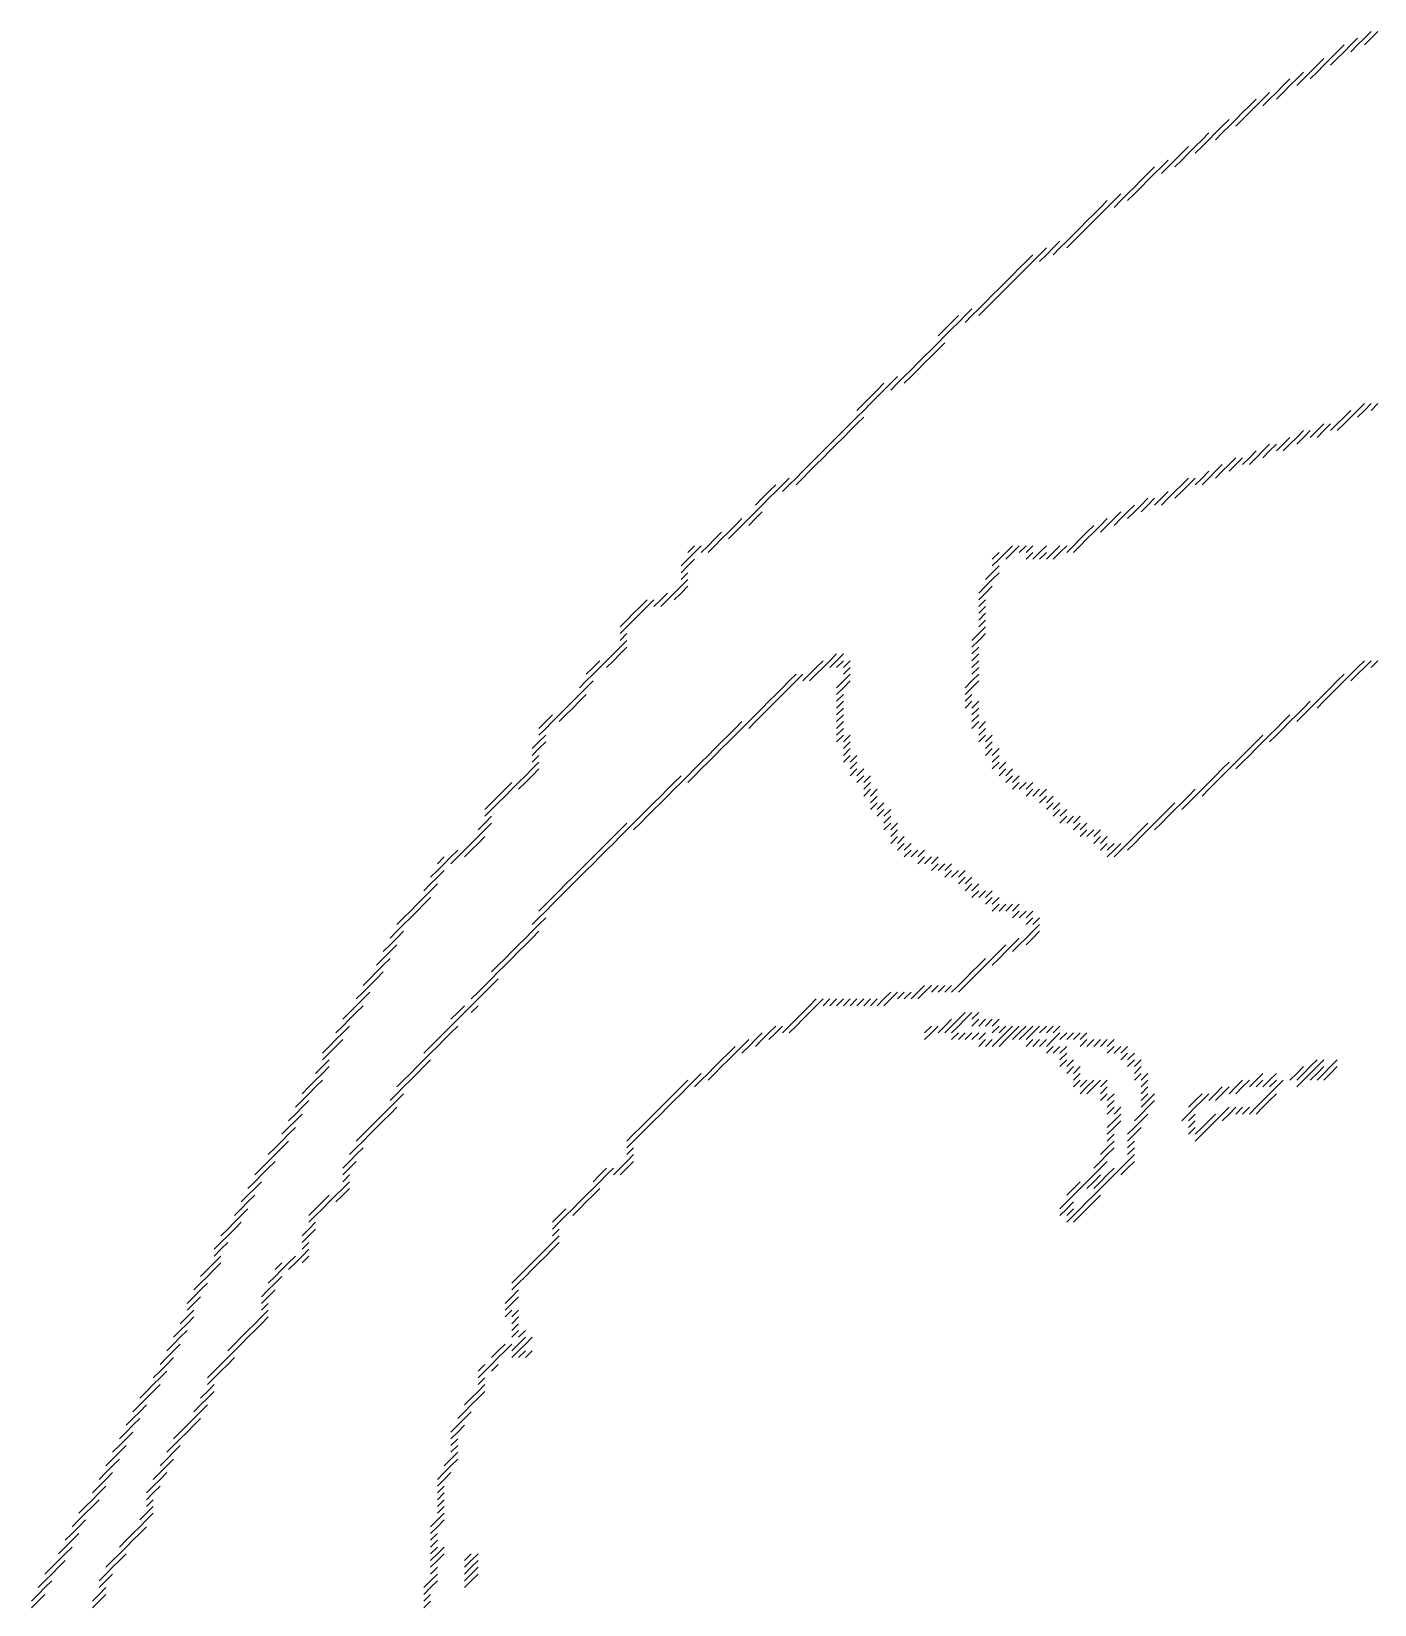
# Model space of a CAD drawing. Header units: metres. Extents: x 5 to 1923, y 5 to 1083.
# Drawn here: x 556 to 754.5, y 692.5 to 925 of the extents above; entities that cross this region are included whole.
import ezdxf

# ---------------------------------------------------------------- set-up
doc = ezdxf.new("R2010")
doc.units = ezdxf.units.M

msp = doc.modelspace()

# ---------------------------------------------------------------- linework, layer by layer
for p, q in [((751, 923), (752, 924)), ((752, 923), (753, 924)), ((753, 924), (754, 925)), ((753, 923), (754, 924)), ((754, 924), (755, 925)), ((746, 920), (747, 921)), ((747, 920), (748, 921)), ((748, 921), (749, 922)), ((748, 920), (749, 921)), ((749, 922), (750, 923)), ((749, 921), (750, 922)), ((750, 922), (751, 923)), ((751, 922), (752, 923)), ((743, 918), (744, 919)), ((744, 918), (745, 919)), ((745, 919), (746, 920)), ((745, 918), (746, 919)), ((746, 919), (747, 920)), ((740, 916), (741, 917)), ((741, 917), (742, 918)), ((741, 916), (742, 917)), ((742, 917), (743, 918)), ((743, 917), (744, 918)), ((735, 913), (736, 914)), ((736, 914), (737, 915)), ((736, 913), (737, 914)), ((737, 914), (738, 915)), ((738, 915), (739, 916)), ((738, 914), (739, 915)), ((739, 915), (740, 916)), ((740, 915), (741, 916)), ((732, 911), (733, 912)), ((733, 911), (734, 912)), ((734, 912), (735, 913)), ((734, 911), (735, 912)), ((735, 912), (736, 913)), ((729, 909), (730, 910)), ((730, 909), (731, 910)), ((731, 910), (732, 911)), ((731, 909), (732, 910)), ((732, 910), (733, 911)), ((725, 906), (726, 907)), ((726, 907), (727, 908)), ((726, 906), (727, 907)), ((727, 907), (728, 908)), ((728, 908), (729, 909)), ((728, 907), (729, 908)), ((729, 908), (730, 909)), ((721, 904), (722, 905)), ((722, 904), (723, 905)), ((723, 905), (724, 906)), ((723, 904), (724, 905)), ((724, 905), (725, 906)), ((725, 905), (726, 906)), ((719, 902), (720, 903)), ((720, 903), (721, 904)), ((720, 902), (721, 903)), ((721, 903), (722, 904)), ((714, 899), (715, 900)), ((715, 899), (716, 900)), ((716, 900), (717, 901)), ((716, 899), (717, 900)), ((717, 900), (718, 901)), ((718, 901), (719, 902)), ((718, 900), (719, 901)), ((719, 901), (720, 902)), ((712, 897), (713, 898)), ((713, 898), (714, 899)), ((713, 897), (714, 898)), ((714, 898), (715, 899)), ((710, 895), (711, 896)), ((711, 896), (712, 897)), ((711, 895), (712, 896)), ((712, 896), (713, 897)), ((705, 892), (706, 893)), ((706, 892), (707, 893)), ((707, 893), (708, 894)), ((707, 892), (708, 893)), ((708, 893), (709, 894)), ((709, 894), (710, 895)), ((709, 893), (710, 894)), ((710, 894), (711, 895)), ((702, 890), (703, 891)), ((703, 891), (704, 892)), ((703, 890), (704, 891)), ((704, 891), (705, 892)), ((705, 891), (706, 892)), ((700, 888), (701, 889)), ((701, 889), (702, 890)), ((701, 888), (702, 889)), ((702, 889), (703, 890)), ((697, 885), (698, 886)), ((698, 886), (699, 887)), ((698, 885), (699, 886)), ((699, 887), (700, 888)), ((699, 886), (700, 887)), ((700, 887), (701, 888)), ((694, 883), (695, 884)), ((695, 883), (696, 884)), ((696, 884), (697, 885)), ((696, 883), (697, 884)), ((697, 884), (698, 885)), ((691, 881), (692, 882)), ((692, 882), (693, 883)), ((692, 881), (693, 882)), ((693, 882), (694, 883)), ((694, 882), (695, 883)), ((689, 878), (690, 879)), ((690, 880), (691, 881)), ((690, 879), (691, 880)), ((690, 878), (691, 879)), ((691, 880), (692, 881)), ((687, 876), (688, 877)), ((688, 877), (689, 878)), ((688, 876), (689, 877)), ((689, 877), (690, 878)), ((685, 874), (686, 875)), ((686, 875), (687, 876)), ((686, 874), (687, 875)), ((687, 875), (688, 876)), ((680, 871), (681, 872)), ((681, 872), (682, 873)), ((681, 871), (682, 872)), ((682, 872), (683, 873)), ((683, 873), (684, 874)), ((683, 872), (684, 873)), ((684, 873), (685, 874)), ((685, 873), (686, 874)), ((678, 869), (679, 870)), ((679, 870), (680, 871)), ((679, 869), (680, 870)), ((680, 870), (681, 871)), ((752, 869), (753, 870)), ((753, 869), (754, 870)), ((754, 869), (755, 870)), ((677, 867), (678, 868)), ((678, 868), (679, 869)), ((678, 867), (679, 868)), ((749, 867), (750, 868)), ((750, 868), (751, 869)), ((750, 867), (751, 868)), ((751, 868), (752, 869)), ((752, 868), (753, 869)), ((674, 864), (675, 865)), ((675, 865), (676, 866)), ((675, 864), (676, 865)), ((676, 866), (677, 867)), ((676, 865), (677, 866)), ((677, 866), (678, 867)), ((741, 864), (742, 865)), ((742, 864), (743, 865)), ((743, 865), (744, 866)), ((743, 864), (744, 865)), ((744, 865), (745, 866)), ((745, 865), (746, 866)), ((746, 866), (747, 867)), ((746, 865), (747, 866)), ((747, 866), (748, 867)), ((748, 866), (749, 867)), ((749, 866), (750, 867)), ((672, 862), (673, 863)), ((673, 863), (674, 864)), ((673, 862), (674, 863)), ((674, 863), (675, 864)), ((736, 862), (737, 863)), ((737, 862), (738, 863)), ((738, 863), (739, 864)), ((738, 862), (739, 863)), ((739, 863), (740, 864)), ((740, 863), (741, 864)), ((741, 863), (742, 864)), ((670, 860), (671, 861)), ((671, 861), (672, 862)), ((671, 860), (672, 861)), ((672, 861), (673, 862)), ((731, 860), (732, 861)), ((732, 860), (733, 861)), ((733, 861), (734, 862)), ((733, 860), (734, 861)), ((734, 861), (735, 862)), ((735, 861), (736, 862)), ((736, 861), (737, 862)), ((665, 857), (666, 858)), ((666, 857), (667, 858)), ((667, 858), (668, 859)), ((667, 857), (668, 858)), ((668, 858), (669, 859)), ((669, 859), (670, 860)), ((669, 858), (670, 859)), ((670, 859), (671, 860)), ((725, 857), (726, 858)), ((726, 858), (727, 859)), ((726, 857), (727, 858)), ((727, 858), (728, 859)), ((728, 858), (729, 859)), ((729, 859), (730, 860)), ((729, 858), (730, 859)), ((730, 859), (731, 860)), ((731, 859), (732, 860)), ((663, 855), (664, 856)), ((664, 856), (665, 857)), ((664, 855), (665, 856)), ((665, 856), (666, 857)), ((720, 855), (721, 856)), ((721, 855), (722, 856)), ((722, 855), (723, 856)), ((723, 856), (724, 857)), ((723, 855), (724, 856)), ((724, 856), (725, 857)), ((725, 856), (726, 857)), ((662, 853), (663, 854)), ((663, 854), (664, 855)), ((663, 853), (664, 854)), ((716, 853), (717, 854)), ((717, 853), (718, 854)), ((718, 854), (719, 855)), ((718, 853), (719, 854)), ((719, 854), (720, 855)), ((720, 854), (721, 855)), ((657, 850), (658, 851)), ((658, 850), (659, 851)), ((659, 851), (660, 852)), ((659, 850), (660, 851)), ((660, 852), (661, 853)), ((660, 851), (661, 852)), ((661, 852), (662, 853)), ((662, 852), (663, 853)), ((711, 850), (712, 851)), ((712, 851), (713, 852)), ((712, 850), (713, 851)), ((713, 851), (714, 852)), ((714, 852), (715, 853)), ((714, 851), (715, 852)), ((715, 852), (716, 853)), ((716, 852), (717, 853)), ((653, 848), (654, 849)), ((654, 848), (655, 849)), ((655, 848), (656, 849)), ((656, 849), (657, 850)), ((656, 848), (657, 849)), ((657, 849), (658, 850)), ((700, 848), (701, 849)), ((701, 848), (702, 849)), ((702, 848), (703, 849)), ((703, 848), (704, 849)), ((705, 848), (706, 849)), ((707, 848), (708, 849)), ((708, 848), (709, 849)), ((709, 848), (710, 849)), ((710, 849), (711, 850)), ((710, 848), (711, 849)), ((711, 849), (712, 850)), ((652, 846), (653, 847)), ((653, 847), (654, 848)), ((653, 846), (654, 847)), ((698, 847), (699, 848)), ((698, 846), (699, 847)), ((699, 847), (700, 848)), ((700, 847), (701, 848)), ((703, 847), (704, 848)), ((704, 847), (705, 848)), ((705, 847), (706, 848)), ((706, 847), (707, 848)), ((707, 847), (708, 848)), ((652, 845), (653, 846)), ((652, 844), (653, 845)), ((652, 843), (653, 844)), ((697, 844), (698, 845)), ((697, 843), (698, 844)), ((698, 845), (699, 846)), ((698, 844), (699, 845)), ((649, 841), (650, 842)), ((650, 841), (651, 842)), ((651, 842), (652, 843)), ((651, 841), (652, 842)), ((652, 842), (653, 843)), ((696, 842), (697, 843)), ((696, 841), (697, 842)), ((697, 842), (698, 843)), ((645, 839), (646, 840)), ((646, 840), (647, 841)), ((646, 839), (647, 840)), ((647, 840), (648, 841)), ((648, 840), (649, 841)), ((649, 840), (650, 841)), ((696, 840), (697, 841)), ((696, 839), (697, 840)), ((643, 837), (644, 838)), ((643, 836), (644, 837)), ((644, 838), (645, 839)), ((644, 837), (645, 838)), ((645, 838), (646, 839)), ((696, 838), (697, 839)), ((696, 837), (697, 838)), ((696, 836), (697, 837)), ((643, 835), (644, 836)), ((643, 834), (644, 835)), ((695, 835), (696, 836)), ((695, 834), (696, 835)), ((696, 835), (697, 836)), ((641, 832), (642, 833)), ((642, 833), (643, 834)), ((642, 832), (643, 833)), ((643, 833), (644, 834)), ((674, 832), (675, 833)), ((675, 832), (676, 833)), ((695, 833), (696, 834)), ((695, 832), (696, 833)), ((638, 830), (639, 831)), ((639, 831), (640, 832)), ((639, 830), (640, 831)), ((640, 831), (641, 832)), ((641, 831), (642, 832)), ((671, 830), (672, 831)), ((672, 831), (673, 832)), ((672, 830), (673, 831)), ((673, 831), (674, 832)), ((674, 831), (675, 832)), ((675, 831), (676, 832)), ((676, 831), (677, 832)), ((676, 830), (677, 831)), ((695, 831), (696, 832)), ((695, 830), (696, 831)), ((751, 830), (752, 831)), ((752, 831), (753, 832)), ((752, 830), (753, 831)), ((753, 831), (754, 832)), ((754, 831), (755, 832)), ((637, 828), (638, 829)), ((637, 827), (638, 828)), ((638, 829), (639, 830)), ((638, 828), (639, 829)), ((666, 827), (667, 828)), ((667, 828), (668, 829)), ((667, 827), (668, 828)), ((668, 829), (669, 830)), ((668, 828), (669, 829)), ((669, 829), (670, 830)), ((670, 829), (671, 830)), ((671, 829), (672, 830)), ((675, 828), (676, 829)), ((675, 827), (676, 828)), ((676, 829), (677, 830)), ((676, 828), (677, 829)), ((694, 828), (695, 829)), ((694, 827), (695, 828)), ((695, 829), (696, 830)), ((695, 828), (696, 829)), ((747, 827), (748, 828)), ((748, 828), (749, 829)), ((748, 827), (749, 828)), ((749, 829), (750, 830)), ((749, 828), (750, 829)), ((750, 829), (751, 830)), ((751, 829), (752, 830)), ((635, 825), (636, 826)), ((636, 826), (637, 827)), ((636, 825), (637, 826)), ((637, 826), (638, 827)), ((664, 825), (665, 826)), ((665, 826), (666, 827)), ((665, 825), (666, 826)), ((666, 826), (667, 827)), ((675, 826), (676, 827)), ((675, 825), (676, 826)), ((694, 826), (695, 827)), ((694, 825), (695, 826)), ((695, 825), (696, 826)), ((744, 825), (745, 826)), ((745, 825), (746, 826)), ((746, 826), (747, 827)), ((746, 825), (747, 826)), ((747, 826), (748, 827)), ((632, 823), (633, 824)), ((633, 823), (634, 824)), ((634, 824), (635, 825)), ((634, 823), (635, 824)), ((635, 824), (636, 825)), ((662, 823), (663, 824)), ((663, 824), (664, 825)), ((663, 823), (664, 824)), ((664, 824), (665, 825)), ((675, 824), (676, 825)), ((675, 823), (676, 824)), ((695, 824), (696, 825)), ((695, 823), (696, 824)), ((741, 823), (742, 824)), ((742, 823), (743, 824)), ((743, 824), (744, 825)), ((743, 823), (744, 824)), ((744, 824), (745, 825)), ((631, 822), (632, 823)), ((631, 821), (632, 822)), ((631, 820), (632, 821)), ((632, 822), (633, 823)), ((658, 820), (659, 821)), ((659, 821), (660, 822)), ((659, 820), (660, 821)), ((660, 822), (661, 823)), ((660, 821), (661, 822)), ((661, 822), (662, 823)), ((662, 822), (663, 823)), ((675, 822), (676, 823)), ((675, 821), (676, 822)), ((675, 820), (676, 821)), ((676, 820), (677, 821)), ((695, 822), (696, 823)), ((696, 822), (697, 823)), ((696, 821), (697, 822)), ((696, 820), (697, 821)), ((697, 820), (698, 821)), ((737, 820), (738, 821)), ((738, 820), (739, 821)), ((739, 821), (740, 822)), ((739, 820), (740, 821)), ((740, 822), (741, 823)), ((740, 821), (741, 822)), ((741, 822), (742, 823)), ((630, 819), (631, 820)), ((630, 818), (631, 819)), ((631, 819), (632, 820)), ((656, 818), (657, 819)), ((657, 819), (658, 820)), ((657, 818), (658, 819)), ((658, 819), (659, 820)), ((676, 819), (677, 820)), ((676, 818), (677, 819)), ((697, 819), (698, 820)), ((697, 818), (698, 819)), ((698, 818), (699, 819)), ((735, 818), (736, 819)), ((736, 819), (737, 820)), ((736, 818), (737, 819)), ((737, 819), (738, 820)), ((630, 817), (631, 818)), ((630, 816), (631, 817)), ((654, 816), (655, 817)), ((655, 817), (656, 818)), ((655, 816), (656, 817)), ((656, 817), (657, 818)), ((676, 817), (677, 818)), ((677, 817), (678, 818)), ((677, 816), (678, 817)), ((698, 817), (699, 818)), ((698, 816), (699, 817)), ((699, 816), (700, 817)), ((732, 816), (733, 817)), ((733, 816), (734, 817)), ((734, 817), (735, 818)), ((734, 816), (735, 817)), ((735, 817), (736, 818)), ((626, 813), (627, 814)), ((627, 813), (628, 814)), ((628, 814), (629, 815)), ((628, 813), (629, 814)), ((629, 815), (630, 816)), ((629, 814), (630, 815)), ((630, 815), (631, 816)), ((650, 813), (651, 814)), ((651, 814), (652, 815)), ((651, 813), (652, 814)), ((652, 814), (653, 815)), ((653, 815), (654, 816)), ((653, 814), (654, 815)), ((654, 815), (655, 816)), ((677, 815), (678, 816)), ((678, 815), (679, 816)), ((678, 814), (679, 815)), ((679, 814), (680, 815)), ((679, 813), (680, 814)), ((699, 815), (700, 816)), ((700, 815), (701, 816)), ((700, 814), (701, 815)), ((701, 814), (702, 815)), ((701, 813), (702, 814)), ((702, 813), (703, 814)), ((703, 813), (704, 814)), ((729, 813), (730, 814)), ((730, 814), (731, 815)), ((730, 813), (731, 814)), ((731, 815), (732, 816)), ((731, 814), (732, 815)), ((732, 815), (733, 816)), ((624, 811), (625, 812)), ((625, 812), (626, 813)), ((625, 811), (626, 812)), ((626, 812), (627, 813)), ((648, 811), (649, 812)), ((649, 812), (650, 813)), ((649, 811), (650, 812)), ((650, 812), (651, 813)), ((679, 812), (680, 813)), ((680, 812), (681, 813)), ((680, 811), (681, 812)), ((703, 812), (704, 813)), ((704, 812), (705, 813)), ((705, 812), (706, 813)), ((705, 811), (706, 812)), ((706, 811), (707, 812)), ((726, 811), (727, 812)), ((727, 812), (728, 813)), ((727, 811), (728, 812)), ((728, 812), (729, 813)), ((729, 812), (730, 813)), ((623, 810), (624, 811)), ((623, 809), (624, 810)), ((624, 810), (625, 811)), ((646, 809), (647, 810)), ((647, 810), (648, 811)), ((647, 809), (648, 810)), ((648, 810), (649, 811)), ((680, 810), (681, 811)), ((681, 810), (682, 811)), ((681, 809), (682, 810)), ((682, 809), (683, 810)), ((706, 810), (707, 811)), ((707, 810), (708, 811)), ((707, 809), (708, 810)), ((708, 809), (709, 810)), ((723, 809), (724, 810)), ((724, 810), (725, 811)), ((724, 809), (725, 810)), ((725, 810), (726, 811)), ((726, 810), (727, 811)), ((622, 807), (623, 808)), ((622, 806), (623, 807)), ((623, 808), (624, 809)), ((623, 807), (624, 808)), ((642, 806), (643, 807)), ((643, 807), (644, 808)), ((643, 806), (644, 807)), ((644, 807), (645, 808)), ((645, 808), (646, 809)), ((645, 807), (646, 808)), ((646, 808), (647, 809)), ((682, 808), (683, 809)), ((682, 807), (683, 808)), ((683, 807), (684, 808)), ((683, 806), (684, 807)), ((708, 808), (709, 809)), ((709, 808), (710, 809)), ((710, 808), (711, 809)), ((710, 807), (711, 808)), ((711, 807), (712, 808)), ((711, 806), (712, 807)), ((712, 806), (713, 807)), ((713, 806), (714, 807)), ((719, 806), (720, 807)), ((720, 807), (721, 808)), ((720, 806), (721, 807)), ((721, 807), (722, 808)), ((722, 808), (723, 809)), ((722, 807), (723, 808)), ((723, 808), (724, 809)), ((620, 804), (621, 805)), ((621, 805), (622, 806)), ((621, 804), (622, 805)), ((622, 805), (623, 806)), ((640, 804), (641, 805)), ((641, 805), (642, 806)), ((641, 804), (642, 805)), ((642, 805), (643, 806)), ((683, 805), (684, 806)), ((684, 805), (685, 806)), ((684, 804), (685, 805)), ((685, 804), (686, 805)), ((713, 805), (714, 806)), ((714, 805), (715, 806)), ((714, 804), (715, 805)), ((715, 804), (716, 805)), ((716, 804), (717, 805)), ((717, 804), (718, 805)), ((718, 805), (719, 806)), ((718, 804), (719, 805)), ((719, 805), (720, 806)), ((616, 802), (617, 803)), ((617, 802), (618, 803)), ((618, 803), (619, 804)), ((618, 802), (619, 803)), ((619, 803), (620, 804)), ((620, 803), (621, 804)), ((638, 802), (639, 803)), ((639, 803), (640, 804)), ((639, 802), (640, 803)), ((640, 803), (641, 804)), ((685, 803), (686, 804)), ((686, 803), (687, 804)), ((687, 803), (688, 804)), ((687, 802), (688, 803)), ((688, 802), (689, 803)), ((689, 802), (690, 803)), ((715, 803), (716, 804)), ((716, 803), (717, 804)), ((615, 800), (616, 801)), ((615, 799), (616, 800)), ((616, 801), (617, 802)), ((616, 800), (617, 801)), ((635, 799), (636, 800)), ((636, 800), (637, 801)), ((636, 799), (637, 800)), ((637, 801), (638, 802)), ((637, 800), (638, 801)), ((638, 801), (639, 802)), ((689, 801), (690, 802)), ((690, 801), (691, 802)), ((691, 801), (692, 802)), ((691, 800), (692, 801)), ((692, 800), (693, 801)), ((693, 800), (694, 801)), ((693, 799), (694, 800)), ((694, 799), (695, 800)), ((614, 798), (615, 799)), ((614, 797), (615, 798)), ((615, 798), (616, 799)), ((633, 797), (634, 798)), ((634, 798), (635, 799)), ((634, 797), (635, 798)), ((635, 798), (636, 799)), ((694, 798), (695, 799)), ((695, 798), (696, 799)), ((695, 797), (696, 798)), ((696, 797), (697, 798)), ((697, 797), (698, 798)), ((612, 795), (613, 796)), ((613, 796), (614, 797)), ((613, 795), (614, 796)), ((614, 796), (615, 797)), ((631, 795), (632, 796)), ((632, 796), (633, 797)), ((632, 795), (633, 796)), ((633, 796), (634, 797)), ((697, 796), (698, 797)), ((698, 796), (699, 797)), ((698, 795), (699, 796)), ((699, 795), (700, 796)), ((700, 795), (701, 796)), ((701, 795), (702, 796)), ((610, 793), (611, 794)), ((610, 792), (611, 793)), ((611, 794), (612, 795)), ((611, 793), (612, 794)), ((612, 794), (613, 795)), ((630, 793), (631, 794)), ((630, 792), (631, 793)), ((631, 794), (632, 795)), ((631, 793), (632, 794)), ((701, 794), (702, 795)), ((702, 794), (703, 795)), ((703, 794), (704, 795)), ((703, 793), (704, 794)), ((704, 793), (705, 794)), ((704, 792), (705, 793)), ((609, 791), (610, 792)), ((609, 790), (610, 791)), ((610, 791), (611, 792)), ((628, 790), (629, 791)), ((629, 791), (630, 792)), ((629, 790), (630, 791)), ((630, 791), (631, 792)), ((701, 790), (702, 791)), ((702, 790), (703, 791)), ((703, 791), (704, 792)), ((703, 790), (704, 791)), ((704, 791), (705, 792)), ((608, 789), (609, 790)), ((608, 788), (609, 789)), ((609, 789), (610, 790)), ((626, 788), (627, 789)), ((627, 789), (628, 790)), ((627, 788), (628, 789)), ((628, 789), (629, 790)), ((698, 788), (699, 789)), ((699, 789), (700, 790)), ((699, 788), (700, 789)), ((700, 789), (701, 790)), ((701, 789), (702, 790)), ((606, 785), (607, 786)), ((607, 787), (608, 788)), ((607, 786), (608, 787)), ((607, 785), (608, 786)), ((608, 787), (609, 788)), ((624, 786), (625, 787)), ((624, 785), (625, 786)), ((625, 787), (626, 788)), ((625, 786), (626, 787)), ((626, 787), (627, 788)), ((694, 785), (695, 786)), ((695, 786), (696, 787)), ((695, 785), (696, 786)), ((696, 787), (697, 788)), ((696, 786), (697, 787)), ((697, 787), (698, 788)), ((698, 787), (699, 788)), ((605, 784), (606, 785)), ((605, 783), (606, 784)), ((606, 784), (607, 785)), ((622, 783), (623, 784)), ((623, 784), (624, 785)), ((623, 783), (624, 784)), ((624, 784), (625, 785)), ((687, 783), (688, 784)), ((688, 783), (689, 784)), ((689, 783), (690, 784)), ((690, 783), (691, 784)), ((691, 783), (692, 784)), ((692, 783), (693, 784)), ((693, 784), (694, 785)), ((693, 783), (694, 784)), ((694, 784), (695, 785)), ((604, 782), (605, 783)), ((604, 781), (605, 782)), ((605, 782), (606, 783)), ((621, 782), (622, 783)), ((621, 781), (622, 782)), ((622, 782), (623, 783)), ((671, 781), (672, 782)), ((672, 781), (673, 782)), ((673, 781), (674, 782)), ((674, 781), (675, 782)), ((675, 781), (676, 782)), ((676, 781), (677, 782)), ((677, 781), (678, 782)), ((678, 781), (679, 782)), ((679, 781), (680, 782)), ((680, 781), (681, 782)), ((681, 781), (682, 782)), ((682, 782), (683, 783)), ((682, 781), (683, 782)), ((683, 782), (684, 783)), ((684, 782), (685, 783)), ((685, 782), (686, 783)), ((686, 782), (687, 783)), ((687, 782), (688, 783)), ((602, 779), (603, 780)), ((602, 778), (603, 779)), ((603, 780), (604, 781)), ((603, 779), (604, 780)), ((604, 780), (605, 781)), ((618, 779), (619, 780)), ((618, 778), (619, 779)), ((619, 780), (620, 781)), ((619, 779), (620, 780)), ((620, 780), (621, 781)), ((621, 780), (622, 781)), ((668, 778), (669, 779)), ((669, 779), (670, 780)), ((669, 778), (670, 779)), ((670, 780), (671, 781)), ((670, 779), (671, 780)), ((671, 780), (672, 781)), ((691, 778), (692, 779)), ((692, 778), (693, 779)), ((693, 779), (694, 780)), ((693, 778), (694, 779)), ((694, 779), (695, 780)), ((695, 779), (696, 780)), ((695, 778), (696, 779)), ((696, 778), (697, 779)), ((697, 778), (698, 779)), ((698, 778), (699, 779)), ((601, 777), (602, 778)), ((601, 776), (602, 777)), ((602, 777), (603, 778)), ((616, 776), (617, 777)), ((617, 777), (618, 778)), ((617, 776), (618, 777)), ((618, 777), (619, 778)), ((663, 776), (664, 777)), ((664, 776), (665, 777)), ((665, 777), (666, 778)), ((665, 776), (666, 777)), ((666, 777), (667, 778)), ((667, 777), (668, 778)), ((668, 777), (669, 778)), ((688, 777), (689, 778)), ((688, 776), (689, 777)), ((689, 777), (690, 778)), ((690, 777), (691, 778)), ((691, 777), (692, 778)), ((692, 777), (693, 778)), ((692, 776), (693, 777)), ((693, 776), (694, 777)), ((694, 776), (695, 777)), ((695, 776), (696, 777)), ((696, 776), (697, 777)), ((698, 777), (699, 778)), ((699, 777), (700, 778)), ((699, 776), (700, 777)), ((700, 777), (701, 778)), ((700, 776), (701, 777)), ((701, 777), (702, 778)), ((701, 776), (702, 777)), ((702, 777), (703, 778)), ((702, 776), (703, 777)), ((703, 777), (704, 778)), ((703, 776), (704, 777)), ((704, 777), (705, 778)), ((705, 777), (706, 778)), ((706, 777), (707, 778)), ((707, 777), (708, 778)), ((707, 776), (708, 777)), ((708, 776), (709, 777)), ((709, 776), (710, 777)), ((710, 776), (711, 777)), ((711, 776), (712, 777)), ((599, 774), (600, 775)), ((600, 775), (601, 776)), ((600, 774), (601, 775)), ((601, 775), (602, 776)), ((614, 774), (615, 775)), ((615, 775), (616, 776)), ((615, 774), (616, 775)), ((616, 775), (617, 776)), ((659, 774), (660, 775)), ((660, 774), (661, 775)), ((661, 775), (662, 776)), ((661, 774), (662, 775)), ((662, 775), (663, 776)), ((663, 775), (664, 776)), ((696, 775), (697, 776)), ((697, 775), (698, 776)), ((698, 775), (699, 776)), ((699, 775), (700, 776)), ((703, 775), (704, 776)), ((704, 775), (705, 776)), ((705, 775), (706, 776)), ((706, 775), (707, 776)), ((706, 774), (707, 775)), ((707, 774), (708, 775)), ((708, 774), (709, 775)), ((711, 775), (712, 776)), ((712, 775), (713, 776)), ((713, 775), (714, 776)), ((714, 775), (715, 776)), ((715, 775), (716, 776)), ((715, 774), (716, 775)), ((716, 774), (717, 775)), ((717, 774), (718, 775)), ((598, 771), (599, 772)), ((599, 773), (600, 774)), ((599, 772), (600, 773)), ((599, 771), (600, 772)), ((612, 771), (613, 772)), ((613, 772), (614, 773)), ((613, 771), (614, 772)), ((614, 773), (615, 774)), ((614, 772), (615, 773)), ((656, 771), (657, 772)), ((657, 772), (658, 773)), ((657, 771), (658, 772)), ((658, 773), (659, 774)), ((658, 772), (659, 773)), ((659, 773), (660, 774)), ((708, 773), (709, 774)), ((708, 772), (709, 773)), ((709, 772), (710, 773)), ((709, 771), (710, 772)), ((710, 771), (711, 772)), ((717, 773), (718, 774)), ((718, 773), (719, 774)), ((718, 772), (719, 773)), ((719, 772), (720, 773)), ((719, 771), (720, 772)), ((743, 771), (744, 772)), ((744, 771), (745, 772)), ((745, 772), (746, 773)), ((745, 771), (746, 772)), ((746, 772), (747, 773)), ((746, 771), (747, 772)), ((747, 771), (748, 772)), ((748, 772), (749, 773)), ((748, 771), (749, 772)), ((597, 769), (598, 770)), ((598, 770), (599, 771)), ((598, 769), (599, 770)), ((610, 769), (611, 770)), ((611, 770), (612, 771)), ((611, 769), (612, 770)), ((612, 770), (613, 771)), ((652, 769), (653, 770)), ((653, 769), (654, 770)), ((654, 770), (655, 771)), ((654, 769), (655, 770)), ((655, 770), (656, 771)), ((656, 770), (657, 771)), ((710, 770), (711, 771)), ((710, 769), (711, 770)), ((711, 769), (712, 770)), ((712, 769), (713, 770)), ((713, 769), (714, 770)), ((714, 769), (715, 770)), ((719, 770), (720, 771)), ((720, 770), (721, 771)), ((720, 769), (721, 770)), ((734, 769), (735, 770)), ((735, 769), (736, 770)), ((736, 769), (737, 770)), ((737, 770), (738, 771)), ((737, 769), (738, 770)), ((738, 769), (739, 770)), ((739, 770), (740, 771)), ((739, 769), (740, 770)), ((740, 769), (741, 770)), ((742, 770), (743, 771)), ((743, 770), (744, 771)), ((743, 769), (744, 770)), ((744, 770), (745, 771)), ((745, 770), (746, 771)), ((746, 770), (747, 771)), ((747, 770), (748, 771)), ((596, 768), (597, 769)), ((596, 767), (597, 768)), ((597, 768), (598, 769)), ((609, 767), (610, 768)), ((610, 768), (611, 769)), ((610, 767), (611, 768)), ((650, 767), (651, 768)), ((651, 768), (652, 769)), ((651, 767), (652, 768)), ((652, 768), (653, 769)), ((711, 768), (712, 769)), ((712, 768), (713, 769)), ((714, 768), (715, 769)), ((714, 767), (715, 768)), ((715, 767), (716, 768)), ((720, 768), (721, 769)), ((720, 767), (721, 768)), ((721, 767), (722, 768)), ((728, 767), (729, 768)), ((729, 767), (730, 768)), ((730, 767), (731, 768)), ((731, 768), (732, 769)), ((731, 767), (732, 768)), ((732, 768), (733, 769)), ((733, 768), (734, 769)), ((734, 768), (735, 769)), ((738, 767), (739, 768)), ((739, 768), (740, 769)), ((739, 767), (740, 768)), ((594, 764), (595, 765)), ((595, 766), (596, 767)), ((595, 765), (596, 766)), ((595, 764), (596, 765)), ((596, 766), (597, 767)), ((607, 764), (608, 765)), ((608, 765), (609, 766)), ((608, 764), (609, 765)), ((609, 766), (610, 767)), ((609, 765), (610, 766)), ((647, 764), (648, 765)), ((648, 765), (649, 766)), ((648, 764), (649, 765)), ((649, 766), (650, 767)), ((649, 765), (650, 766)), ((650, 766), (651, 767)), ((715, 766), (716, 767)), ((715, 765), (716, 766)), ((716, 765), (717, 766)), ((716, 764), (717, 765)), ((719, 764), (720, 765)), ((720, 766), (721, 767)), ((720, 765), (721, 766)), ((720, 764), (721, 765)), ((721, 766), (722, 767)), ((726, 764), (727, 765)), ((727, 766), (728, 767)), ((727, 765), (728, 766)), ((727, 764), (728, 765)), ((728, 766), (729, 767)), ((730, 764), (731, 765)), ((731, 764), (732, 765)), ((732, 765), (733, 766)), ((732, 764), (733, 765)), ((733, 765), (734, 766)), ((734, 765), (735, 766)), ((735, 765), (736, 766)), ((736, 765), (737, 766)), ((737, 766), (738, 767)), ((737, 765), (738, 766)), ((738, 766), (739, 767)), ((593, 762), (594, 763)), ((594, 763), (595, 764)), ((594, 762), (595, 763)), ((605, 762), (606, 763)), ((606, 763), (607, 764)), ((606, 762), (607, 763)), ((607, 763), (608, 764)), ((645, 762), (646, 763)), ((646, 763), (647, 764)), ((646, 762), (647, 763)), ((647, 763), (648, 764)), ((715, 763), (716, 764)), ((715, 762), (716, 763)), ((716, 763), (717, 764)), ((718, 762), (719, 763)), ((719, 763), (720, 764)), ((719, 762), (720, 763)), ((727, 763), (728, 764)), ((727, 762), (728, 763)), ((728, 762), (729, 763)), ((729, 763), (730, 764)), ((729, 762), (730, 763)), ((730, 763), (731, 764)), ((592, 760), (593, 761)), ((593, 761), (594, 762)), ((593, 760), (594, 761)), ((604, 761), (605, 762)), ((604, 760), (605, 761)), ((605, 761), (606, 762)), ((644, 761), (645, 762)), ((644, 760), (645, 761)), ((645, 761), (646, 762)), ((715, 761), (716, 762)), ((715, 760), (716, 761)), ((718, 761), (719, 762)), ((718, 760), (719, 761)), ((728, 761), (729, 762)), ((590, 757), (591, 758)), ((591, 759), (592, 760)), ((591, 758), (592, 759)), ((591, 757), (592, 758)), ((592, 759), (593, 760)), ((602, 757), (603, 758)), ((603, 759), (604, 760)), ((603, 758), (604, 759)), ((603, 757), (604, 758)), ((604, 759), (605, 760)), ((643, 757), (644, 758)), ((644, 759), (645, 760)), ((644, 758), (645, 759)), ((644, 757), (645, 758)), ((713, 757), (714, 758)), ((714, 759), (715, 760)), ((714, 758), (715, 759)), ((714, 757), (715, 758)), ((715, 759), (716, 760)), ((717, 757), (718, 758)), ((718, 759), (719, 760)), ((718, 758), (719, 759)), ((718, 757), (719, 758)), ((589, 756), (590, 757)), ((589, 755), (590, 756)), ((590, 756), (591, 757)), ((602, 756), (603, 757)), ((602, 755), (603, 756)), ((639, 755), (640, 756)), ((640, 756), (641, 757)), ((640, 755), (641, 756)), ((641, 756), (642, 757)), ((642, 756), (643, 757)), ((643, 756), (644, 757)), ((712, 755), (713, 756)), ((713, 756), (714, 757)), ((713, 755), (714, 756)), ((714, 755), (715, 756)), ((715, 756), (716, 757)), ((715, 755), (716, 756)), ((716, 756), (717, 757)), ((717, 756), (718, 757)), ((588, 754), (589, 755)), ((588, 753), (589, 754)), ((589, 754), (590, 755)), ((601, 753), (602, 754)), ((602, 754), (603, 755)), ((602, 753), (603, 754)), ((638, 753), (639, 754)), ((639, 754), (640, 755)), ((639, 753), (640, 754)), ((709, 753), (710, 754)), ((710, 754), (711, 755)), ((710, 753), (711, 754)), ((711, 754), (712, 755)), ((712, 754), (713, 755)), ((713, 754), (714, 755)), ((713, 753), (714, 754)), ((714, 754), (715, 755)), ((586, 750), (587, 751)), ((587, 752), (588, 753)), ((587, 751), (588, 752)), ((587, 750), (588, 751)), ((588, 752), (589, 753)), ((597, 750), (598, 751)), ((598, 751), (599, 752)), ((598, 750), (599, 751)), ((599, 752), (600, 753)), ((599, 751), (600, 752)), ((600, 752), (601, 753)), ((601, 752), (602, 753)), ((634, 750), (635, 751)), ((635, 750), (636, 751)), ((636, 751), (637, 752)), ((636, 750), (637, 751)), ((637, 752), (638, 753)), ((637, 751), (638, 752)), ((638, 752), (639, 753)), ((708, 751), (709, 752)), ((708, 750), (709, 751)), ((709, 752), (710, 753)), ((709, 751), (710, 752)), ((709, 750), (710, 751)), ((710, 750), (711, 751)), ((711, 751), (712, 752)), ((711, 750), (712, 751)), ((712, 752), (713, 753)), ((712, 751), (713, 752)), ((713, 752), (714, 753)), ((585, 748), (586, 749)), ((586, 749), (587, 750)), ((586, 748), (587, 749)), ((597, 749), (598, 750)), ((597, 748), (598, 749)), ((633, 749), (634, 750)), ((633, 748), (634, 749)), ((634, 749), (635, 750)), ((709, 749), (710, 750)), ((710, 749), (711, 750)), ((584, 747), (585, 748)), ((584, 746), (585, 747)), ((585, 747), (586, 748)), ((596, 747), (597, 748)), ((596, 746), (597, 747)), ((597, 747), (598, 748)), ((633, 747), (634, 748)), ((633, 746), (634, 747)), ((583, 745), (584, 746)), ((583, 744), (584, 745)), ((583, 743), (584, 744)), ((584, 745), (585, 746)), ((594, 743), (595, 744)), ((595, 743), (596, 744)), ((596, 745), (597, 746)), ((596, 744), (597, 745)), ((596, 743), (597, 744)), ((630, 743), (631, 744)), ((631, 744), (632, 745)), ((631, 743), (632, 744)), ((632, 745), (633, 746)), ((632, 744), (633, 745)), ((633, 745), (634, 746)), ((581, 741), (582, 742)), ((582, 742), (583, 743)), ((582, 741), (583, 742)), ((583, 742), (584, 743)), ((592, 742), (593, 743)), ((592, 741), (593, 742)), ((593, 742), (594, 743)), ((594, 742), (595, 743)), ((628, 741), (629, 742)), ((629, 742), (630, 743)), ((629, 741), (630, 742)), ((630, 742), (631, 743)), ((580, 739), (581, 740)), ((581, 740), (582, 741)), ((581, 739), (582, 740)), ((591, 740), (592, 741)), ((591, 739), (592, 740)), ((592, 740), (593, 741)), ((627, 740), (628, 741)), ((627, 739), (628, 740)), ((628, 740), (629, 741)), ((579, 737), (580, 738)), ((580, 738), (581, 739)), ((580, 737), (581, 738)), ((590, 738), (591, 739)), ((590, 737), (591, 738)), ((591, 738), (592, 739)), ((626, 737), (627, 738)), ((627, 738), (628, 739)), ((627, 737), (628, 738)), ((578, 734), (579, 735)), ((579, 736), (580, 737)), ((579, 735), (580, 736)), ((579, 734), (580, 735)), ((589, 734), (590, 735)), ((590, 736), (591, 737)), ((590, 735), (591, 736)), ((590, 734), (591, 735)), ((626, 736), (627, 737)), ((626, 735), (627, 736)), ((627, 735), (628, 736)), ((627, 734), (628, 735)), ((577, 732), (578, 733)), ((578, 733), (579, 734)), ((578, 732), (579, 733)), ((587, 732), (588, 733)), ((588, 733), (589, 734)), ((588, 732), (589, 733)), ((589, 733), (590, 734)), ((627, 733), (628, 734)), ((627, 732), (628, 733)), ((628, 732), (629, 733)), ((576, 730), (577, 731)), ((577, 731), (578, 732)), ((577, 730), (578, 731)), ((585, 730), (586, 731)), ((586, 731), (587, 732)), ((586, 730), (587, 731)), ((587, 731), (588, 732)), ((625, 730), (626, 731)), ((626, 730), (627, 731)), ((627, 730), (628, 731)), ((628, 731), (629, 732)), ((628, 730), (629, 731)), ((629, 731), (630, 732)), ((575, 728), (576, 729)), ((575, 727), (576, 728)), ((576, 729), (577, 730)), ((576, 728), (577, 729)), ((583, 727), (584, 728)), ((584, 728), (585, 729)), ((584, 727), (585, 728)), ((585, 729), (586, 730)), ((585, 728), (586, 729)), ((622, 727), (623, 728)), ((623, 727), (624, 728)), ((624, 729), (625, 730)), ((624, 728), (625, 729)), ((624, 727), (625, 728)), ((625, 729), (626, 730)), ((627, 729), (628, 730)), ((628, 729), (629, 730)), ((629, 729), (630, 730)), ((574, 726), (575, 727)), ((574, 725), (575, 726)), ((575, 726), (576, 727)), ((582, 726), (583, 727)), ((582, 725), (583, 726)), ((583, 726), (584, 727)), ((622, 726), (623, 727)), ((622, 725), (623, 726)), ((572, 723), (573, 724)), ((573, 724), (574, 725)), ((573, 723), (574, 724)), ((574, 724), (575, 725)), ((581, 723), (582, 724)), ((582, 724), (583, 725)), ((582, 723), (583, 724)), ((621, 723), (622, 724)), ((622, 724), (623, 725)), ((622, 723), (623, 724)), ((571, 721), (572, 722)), ((571, 720), (572, 721)), ((572, 722), (573, 723)), ((572, 721), (573, 722)), ((580, 721), (581, 722)), ((580, 720), (581, 721)), ((581, 722), (582, 723)), ((581, 721), (582, 722)), ((619, 720), (620, 721)), ((620, 722), (621, 723)), ((620, 721), (621, 722)), ((620, 720), (621, 721)), ((621, 722), (622, 723)), ((570, 719), (571, 720)), ((570, 718), (571, 719)), ((571, 719), (572, 720)), ((578, 718), (579, 719)), ((579, 719), (580, 720)), ((579, 718), (580, 719)), ((580, 719), (581, 720)), ((618, 718), (619, 719)), ((619, 719), (620, 720)), ((619, 718), (620, 719)), ((569, 717), (570, 718)), ((569, 716), (570, 717)), ((570, 717), (571, 718)), ((577, 717), (578, 718)), ((577, 716), (578, 717)), ((578, 717), (579, 718)), ((618, 717), (619, 718)), ((618, 716), (619, 717)), ((567, 713), (568, 714)), ((568, 715), (569, 716)), ((568, 714), (569, 715)), ((568, 713), (569, 714)), ((569, 715), (570, 716)), ((575, 713), (576, 714)), ((576, 715), (577, 716)), ((576, 714), (577, 715)), ((576, 713), (577, 714)), ((577, 715), (578, 716)), ((617, 713), (618, 714)), ((618, 715), (619, 716)), ((618, 714), (619, 715)), ((618, 713), (619, 714)), ((566, 711), (567, 712)), ((567, 712), (568, 713)), ((567, 711), (568, 712)), ((574, 711), (575, 712)), ((575, 712), (576, 713)), ((575, 711), (576, 712)), ((616, 711), (617, 712)), ((617, 712), (618, 713)), ((617, 711), (618, 712)), ((565, 709), (566, 710)), ((566, 710), (567, 711)), ((566, 709), (567, 710)), ((573, 709), (574, 710)), ((574, 710), (575, 711)), ((574, 709), (575, 710)), ((616, 710), (617, 711)), ((616, 709), (617, 710)), ((563, 706), (564, 707)), ((564, 707), (565, 708)), ((564, 706), (565, 707)), ((565, 708), (566, 709)), ((565, 707), (566, 708)), ((573, 708), (574, 709)), ((573, 707), (574, 708)), ((573, 706), (574, 707)), ((616, 708), (617, 709)), ((616, 707), (617, 708)), ((616, 706), (617, 707)), ((562, 704), (563, 705)), ((563, 705), (564, 706)), ((563, 704), (564, 705)), ((572, 705), (573, 706)), ((572, 704), (573, 705)), ((573, 705), (574, 706)), ((615, 704), (616, 705)), ((616, 705), (617, 706)), ((616, 704), (617, 705)), ((561, 702), (562, 703)), ((562, 703), (563, 704)), ((562, 702), (563, 703)), ((570, 702), (571, 703)), ((571, 703), (572, 704)), ((571, 702), (572, 703)), ((572, 703), (573, 704)), ((615, 703), (616, 704)), ((615, 702), (616, 703)), ((560, 700), (561, 701)), ((560, 699), (561, 700)), ((561, 701), (562, 702)), ((561, 700), (562, 701)), ((568, 699), (569, 700)), ((569, 701), (570, 702)), ((569, 700), (570, 701)), ((569, 699), (570, 700)), ((570, 701), (571, 702)), ((615, 701), (616, 702)), ((615, 700), (616, 701)), ((615, 699), (616, 700)), ((616, 700), (617, 701)), ((616, 699), (617, 700)), ((620, 699), (621, 700)), ((621, 699), (622, 700)), ((558, 697), (559, 698)), ((559, 698), (560, 699)), ((559, 697), (560, 698)), ((560, 698), (561, 699)), ((567, 698), (568, 699)), ((567, 697), (568, 698)), ((568, 698), (569, 699)), ((615, 698), (616, 699)), ((615, 697), (616, 698)), ((620, 698), (621, 699)), ((620, 697), (621, 698)), ((621, 698), (622, 699)), ((621, 697), (622, 698)), ((557, 695), (558, 696)), ((558, 696), (559, 697)), ((558, 695), (559, 696)), ((566, 696), (567, 697)), ((566, 695), (567, 696)), ((567, 696), (568, 697)), ((614, 695), (615, 696)), ((615, 696), (616, 697)), ((615, 695), (616, 696)), ((620, 696), (621, 697)), ((620, 695), (621, 696)), ((621, 696), (622, 697)), ((556, 693), (557, 694)), ((556, 692), (557, 693)), ((557, 694), (558, 695)), ((557, 693), (558, 694)), ((565, 693), (566, 694)), ((565, 692), (566, 693)), ((566, 694), (567, 695)), ((566, 693), (567, 694)), ((614, 694), (615, 695)), ((614, 693), (615, 694)), ((614, 692), (615, 693))]:
    msp.add_line(p, q)

doc.saveas('drawing.dxf')
